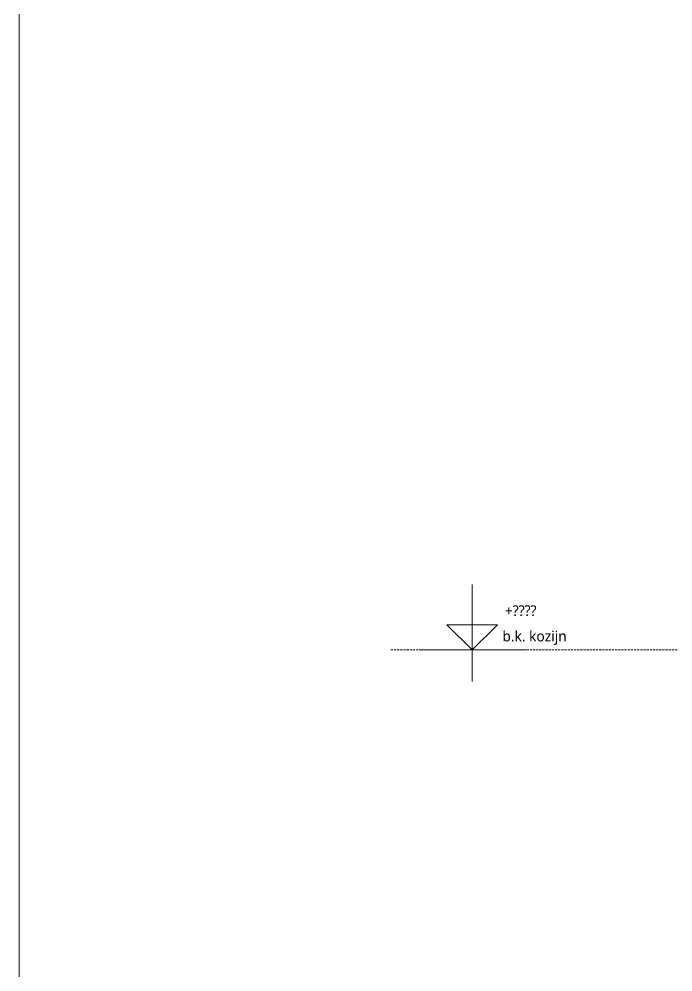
# Model space of a CAD drawing. Header units: millimetres. Extents: x 1813 to 34621, y -2347 to 13791.
# Drawn here: x 1813 to 2589, y 6603 to 7734 of the extents above; entities that cross this region are included whole.
import ezdxf

# ---------------------------------------------------------------- set-up
doc = ezdxf.new("R2010")
doc.units = ezdxf.units.MM
doc.linetypes.add('MV_hidden', pattern=[3.75, 2.5, -1.25])
doc.layers.add('A-DETL', color=90, linetype='Continuous', lineweight=13)
doc.layers.add('G-ANNO-TEXT', color=231, linetype='Continuous', lineweight=13)
doc.styles.add('Segoe UI_3', font='segoeui.ttf', dxfattribs={"height": 12.5})

msp = doc.modelspace()

# ---------------------------------------------------------------- linework, layer by layer
at = {"layer": 'A-DETL', "lineweight": 18}
for p, q in [((1812.7, 5599.5), (1812.7, 13099.5)), ((2350.6, 6947.8), (2350.6, 7062.8)), ((2380.6, 7015.2), (2320.6, 7015.2)), ((2320.6, 7015.2), (2350.6, 6985.2)), ((2350.6, 6985.2), (2380.6, 7015.2)), ((2289.2, 6985.2), (2414.2, 6985.2))]:
    msp.add_line(p, q, dxfattribs=at)
at = {"layer": 'A-DETL', "linetype": 'MV_hidden', "lineweight": 18}
msp.add_line((2254, 6985.2), (2884.8, 6985.2), dxfattribs=at)

# ---------------------------------------------------------------- texts
at = {"layer": 'G-ANNO-TEXT', "color": 7, "char_height": 12.5, "attachment_point": 1, "style": 'Segoe UI_3'}
for s, insert, width in [('+????', (2389.4, 7038.1), 52.911), ('b.k. kozijn', (2386.5, 7007.9), 92.595)]:
    msp.add_mtext(s, dxfattribs=dict(at, insert=insert, width=width))

doc.saveas('drawing.dxf')
